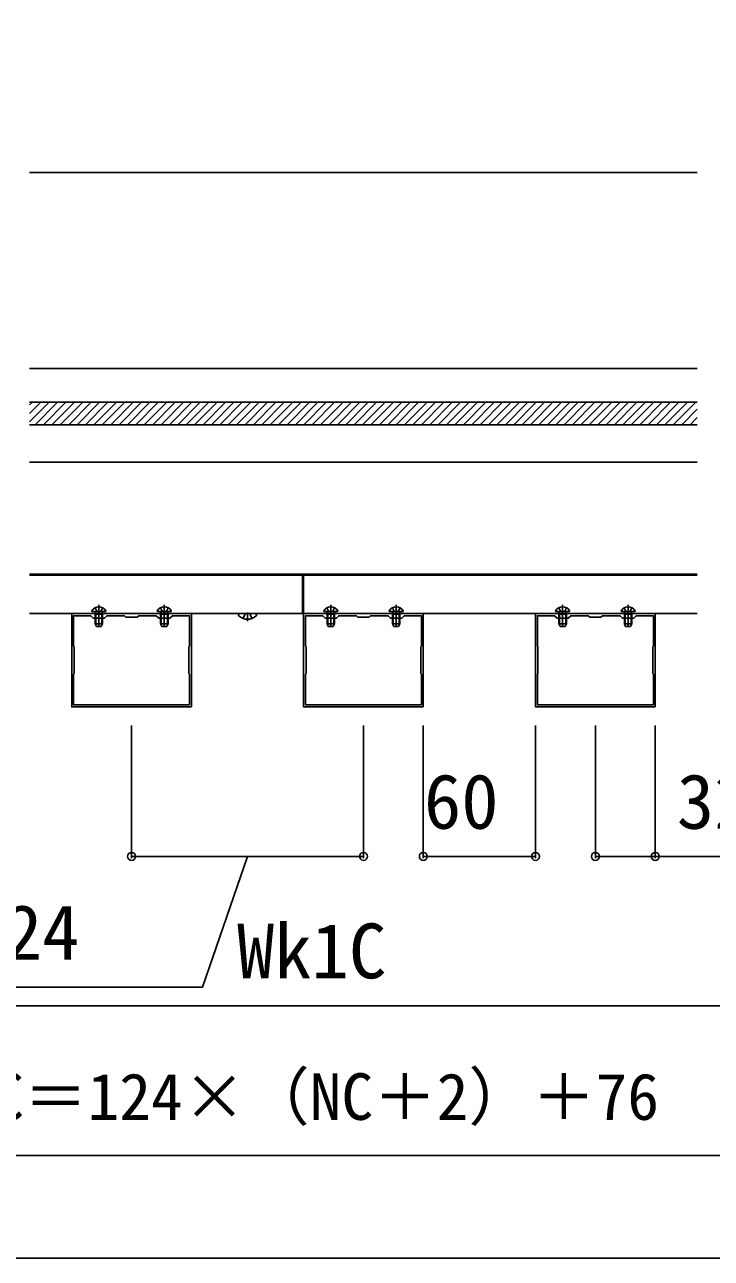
# Model space of a CAD drawing. Units: millimetres, scale not verified. Extents: x -1750 to 1750, y -2608 to 2592.
# Drawn here: x -925 to -558, y -2608 to -1948 of the extents above; entities that cross this region are included whole.
import ezdxf
from ezdxf.enums import TextEntityAlignment as Align

# ---------------------------------------------------------------- set-up
doc = ezdxf.new("R2010")
doc.units = ezdxf.units.MM
doc.header["$LTSCALE"] = 14
for name, color, linetype in [('0-3_YKK_11', 7, 'Continuous'), ('0-4_YKK_12', 2, 'Continuous'), ('0-5_YKK_13', 4, 'Continuous'), ('0-6_YKK_D', 6, 'Continuous'), ('0-7_YKK_ZWAK', 7, 'Continuous'), ('0-8_YSS_K', 3, 'Continuous')]:
    doc.layers.add(name, color=color, linetype=linetype)
doc.styles.add('ＭＳ ゴシック', font='')
doc.styles.get('ＭＳ ゴシック').set_extended_font_data('MS Gothic')

msp = doc.modelspace()

# ---------------------------------------------------------------- linework, layer by layer
at = {"layer": '0-3_YKK_11'}
for points in [[(-836.11, -2313.5), (-900.11, -2313.5), (-900.11, -2263.5), (-836.11, -2263.5)], [(-712.11, -2313.5), (-776.11, -2313.5), (-776.11, -2263.5), (-712.11, -2263.5)], [(-588.11, -2313.5), (-652.11, -2313.5), (-652.11, -2263.5), (-588.11, -2263.5)], [(-837.11, -2312.3), (-899.11, -2312.3), (-899.11, -2296), (-898.81, -2295.7), (-898.81, -2281.3), (-899.11, -2281), (-899.11, -2264.7), (-889.91, -2264.7), (-888.61, -2266), (-882.61, -2266), (-881.31, -2264.7), (-871.91, -2264.7), (-871.11, -2265.5), (-865.11, -2265.5), (-864.31, -2264.7), (-854.91, -2264.7), (-853.61, -2266), (-847.61, -2266), (-846.31, -2264.7), (-837.11, -2264.7), (-837.11, -2281), (-837.41, -2281.3), (-837.41, -2295.7), (-837.11, -2296)], [(-713.11, -2312.3), (-775.11, -2312.3), (-775.11, -2296), (-774.81, -2295.7), (-774.81, -2281.3), (-775.11, -2281), (-775.11, -2264.7), (-765.91, -2264.7), (-764.61, -2266), (-758.61, -2266), (-757.31, -2264.7), (-747.91, -2264.7), (-747.11, -2265.5), (-741.11, -2265.5), (-740.31, -2264.7), (-730.91, -2264.7), (-729.61, -2266), (-723.61, -2266), (-722.31, -2264.7), (-713.11, -2264.7), (-713.11, -2281), (-713.41, -2281.3), (-713.41, -2295.7), (-713.11, -2296)], [(-589.11, -2312.3), (-651.11, -2312.3), (-651.11, -2296), (-650.81, -2295.7), (-650.81, -2281.3), (-651.11, -2281), (-651.11, -2264.7), (-641.91, -2264.7), (-640.61, -2266), (-634.61, -2266), (-633.31, -2264.7), (-623.91, -2264.7), (-623.11, -2265.5), (-617.11, -2265.5), (-616.31, -2264.7), (-606.91, -2264.7), (-605.61, -2266), (-599.61, -2266), (-598.31, -2264.7), (-589.11, -2264.7), (-589.11, -2281), (-589.41, -2281.3), (-589.41, -2295.7), (-589.11, -2296)]]:
    msp.add_lwpolyline(points, close=True, dxfattribs=at)
at = {"layer": '0-4_YKK_12'}
for p, q in [((-565.61, -2182.5), (-922.61, -2182.5)), ((-565.61, -2242.5), (-922.61, -2242.5)), ((-565.61, -2243), (-922.61, -2243)), ((-776.71, -2263.5), (-776.71, -2243)), ((-776.11, -2243), (-776.11, -2263.5)), ((-565.61, -2263.5), (-922.61, -2263.5))]:
    msp.add_line(p, q, dxfattribs=at)
at = {"layer": '0-5_YKK_13'}
for p, q in [((-882.02, -2262.4), (-889.21, -2262.4)), ((-887.66, -2260.43), (-886.76, -2262.25)), ((-887.61, -2263.8), (-887.47, -2262.99)), ((-887.24, -2263.8), (-887.48, -2262.78)), ((-885.61, -2262.86), (-886.76, -2262.25)), ((-885.61, -2258.9), (-885.61, -2270.89)), ((-885.61, -2262.86), (-884.47, -2262.25)), ((-883.56, -2260.43), (-884.47, -2262.25)), ((-883.99, -2263.8), (-883.75, -2262.78)), ((-883.61, -2263.8), (-883.76, -2262.99)), ((-847.02, -2262.4), (-854.21, -2262.4)), ((-852.66, -2260.43), (-851.76, -2262.25)), ((-852.61, -2263.8), (-852.47, -2262.99)), ((-852.24, -2263.8), (-852.48, -2262.78)), ((-850.61, -2262.86), (-851.76, -2262.25)), ((-850.61, -2258.9), (-850.61, -2270.89)), ((-850.61, -2262.86), (-849.47, -2262.25)), ((-848.56, -2260.43), (-849.47, -2262.25)), ((-848.99, -2263.8), (-848.75, -2262.78)), ((-848.61, -2263.8), (-848.76, -2262.99)), ((-810.15, -2263.5), (-802.08, -2263.5)), ((-807.24, -2263.5), (-808.56, -2266.16)), ((-806.11, -2267.6), (-806.11, -2262.9)), ((-804.99, -2263.5), (-803.66, -2266.16)), ((-758.02, -2262.4), (-765.21, -2262.4)), ((-763.66, -2260.43), (-762.76, -2262.25)), ((-763.61, -2263.8), (-763.47, -2262.99)), ((-763.24, -2263.8), (-763.48, -2262.78)), ((-761.61, -2262.86), (-762.76, -2262.25)), ((-761.61, -2258.9), (-761.61, -2270.89)), ((-761.61, -2262.86), (-760.47, -2262.25)), ((-759.56, -2260.43), (-760.47, -2262.25)), ((-759.99, -2263.8), (-759.75, -2262.78)), ((-759.61, -2263.8), (-759.76, -2262.99)), ((-723.02, -2262.4), (-730.21, -2262.4)), ((-728.66, -2260.43), (-727.76, -2262.25)), ((-728.61, -2263.8), (-728.47, -2262.99)), ((-728.24, -2263.8), (-728.48, -2262.78)), ((-726.61, -2262.86), (-727.76, -2262.25)), ((-726.61, -2258.9), (-726.61, -2270.89)), ((-726.61, -2262.86), (-725.47, -2262.25)), ((-724.56, -2260.43), (-725.47, -2262.25)), ((-724.99, -2263.8), (-724.75, -2262.78)), ((-724.61, -2263.8), (-724.76, -2262.99)), ((-634.02, -2262.4), (-641.21, -2262.4)), ((-639.66, -2260.43), (-638.76, -2262.25)), ((-639.61, -2263.8), (-639.47, -2262.99)), ((-639.24, -2263.8), (-639.48, -2262.78)), ((-637.61, -2262.86), (-638.76, -2262.25)), ((-637.61, -2258.9), (-637.61, -2270.89)), ((-637.61, -2262.86), (-636.47, -2262.25)), ((-635.56, -2260.43), (-636.47, -2262.25)), ((-635.99, -2263.8), (-635.75, -2262.78)), ((-635.61, -2263.8), (-635.76, -2262.99)), ((-599.02, -2262.4), (-606.21, -2262.4)), ((-604.66, -2260.43), (-603.76, -2262.25)), ((-604.61, -2263.8), (-604.47, -2262.99)), ((-604.24, -2263.8), (-604.48, -2262.78)), ((-602.61, -2262.86), (-603.76, -2262.25)), ((-602.61, -2258.9), (-602.61, -2270.89)), ((-602.61, -2262.86), (-601.47, -2262.25)), ((-600.56, -2260.43), (-601.47, -2262.25)), ((-600.99, -2263.8), (-600.75, -2262.78)), ((-600.61, -2263.8), (-600.76, -2262.99)), ((-887.61, -2263.8), (-883.61, -2263.8)), ((-887.61, -2269), (-883.61, -2269)), ((-887.61, -2269), (-886.91, -2270.4)), ((-884.31, -2270.4), (-883.61, -2269)), ((-852.61, -2263.8), (-848.61, -2263.8)), ((-852.61, -2269), (-848.61, -2269)), ((-852.61, -2269), (-851.91, -2270.4)), ((-849.31, -2270.4), (-848.61, -2269)), ((-810.85, -2264.36), (-810.85, -2264.2)), ((-801.38, -2264.36), (-801.38, -2264.2)), ((-763.61, -2263.8), (-759.61, -2263.8)), ((-763.61, -2269), (-759.61, -2269)), ((-763.61, -2269), (-762.91, -2270.4)), ((-760.31, -2270.4), (-759.61, -2269)), ((-728.61, -2263.8), (-724.61, -2263.8)), ((-728.61, -2269), (-724.61, -2269)), ((-728.61, -2269), (-727.91, -2270.4)), ((-725.31, -2270.4), (-724.61, -2269)), ((-639.61, -2263.8), (-635.61, -2263.8)), ((-639.61, -2269), (-635.61, -2269)), ((-639.61, -2269), (-638.91, -2270.4)), ((-636.31, -2270.4), (-635.61, -2269)), ((-604.61, -2263.8), (-600.61, -2263.8)), ((-604.61, -2269), (-600.61, -2269)), ((-604.61, -2269), (-603.91, -2270.4)), ((-601.31, -2270.4), (-600.61, -2269)), ((-886.91, -2270.4), (-884.31, -2270.4)), ((-851.91, -2270.4), (-849.31, -2270.4)), ((-762.91, -2270.4), (-760.31, -2270.4)), ((-727.91, -2270.4), (-725.31, -2270.4)), ((-638.91, -2270.4), (-636.31, -2270.4)), ((-603.91, -2270.4), (-601.31, -2270.4))]:
    msp.add_line(p, q, dxfattribs=at)
for points in [[(-887.61, -2263.8), (-887.61, -2266.4), (-887.61, -2269)], [(-887.24, -2263.8), (-887.24, -2266.4), (-887.24, -2269.76)], [(-883.99, -2263.8), (-883.99, -2266.4), (-883.99, -2269.76)], [(-883.61, -2263.8), (-883.61, -2266.4), (-883.61, -2269)], [(-852.61, -2263.8), (-852.61, -2266.4), (-852.61, -2269)], [(-852.24, -2263.8), (-852.24, -2266.4), (-852.24, -2269.76)], [(-848.99, -2263.8), (-848.99, -2266.4), (-848.99, -2269.76)], [(-848.61, -2263.8), (-848.61, -2266.4), (-848.61, -2269)], [(-763.61, -2263.8), (-763.61, -2266.4), (-763.61, -2269)], [(-763.24, -2263.8), (-763.24, -2266.4), (-763.24, -2269.76)], [(-759.99, -2263.8), (-759.99, -2266.4), (-759.99, -2269.76)], [(-759.61, -2263.8), (-759.61, -2266.4), (-759.61, -2269)], [(-728.61, -2263.8), (-728.61, -2266.4), (-728.61, -2269)], [(-728.24, -2263.8), (-728.24, -2266.4), (-728.24, -2269.76)], [(-724.99, -2263.8), (-724.99, -2266.4), (-724.99, -2269.76)], [(-724.61, -2263.8), (-724.61, -2266.4), (-724.61, -2269)], [(-639.61, -2263.8), (-639.61, -2266.4), (-639.61, -2269)], [(-639.24, -2263.8), (-639.24, -2266.4), (-639.24, -2269.76)], [(-635.99, -2263.8), (-635.99, -2266.4), (-635.99, -2269.76)], [(-635.61, -2263.8), (-635.61, -2266.4), (-635.61, -2269)], [(-604.61, -2263.8), (-604.61, -2266.4), (-604.61, -2269)], [(-604.24, -2263.8), (-604.24, -2266.4), (-604.24, -2269.76)], [(-600.99, -2263.8), (-600.99, -2266.4), (-600.99, -2269.76)], [(-600.61, -2263.8), (-600.61, -2266.4), (-600.61, -2269)]]:
    msp.add_lwpolyline(points, dxfattribs=at)
for centre, radius, start, end in [((-889.21, -2262.25), 0.154, 152.71904, 270), ((-885.61, -2264.1), 4.2, 27.28096, 152.71904), ((-887.96, -2262.9), 0.5, 349.90904, 90), ((-883.27, -2262.9), 0.5, 90, 190.09096), ((-882.02, -2262.25), 0.154, 270, 27.28096), ((-854.21, -2262.25), 0.154, 152.71904, 270), ((-850.61, -2264.1), 4.2, 27.28096, 152.71904), ((-852.96, -2262.9), 0.5, 349.90904, 90), ((-848.27, -2262.9), 0.5, 90, 190.09096), ((-847.02, -2262.25), 0.154, 270, 27.28096), ((-810.15, -2264.2), 0.7, 90, 180), ((-802.08, -2264.2), 0.7, 0, 90), ((-765.21, -2262.25), 0.154, 152.71904, 270), ((-761.61, -2264.1), 4.2, 27.28096, 152.71904), ((-763.96, -2262.9), 0.5, 349.90904, 90), ((-759.27, -2262.9), 0.5, 90, 190.09096), ((-758.02, -2262.25), 0.154, 270, 27.28096), ((-730.21, -2262.25), 0.154, 152.71904, 270), ((-726.61, -2264.1), 4.2, 27.28096, 152.71904), ((-728.96, -2262.9), 0.5, 349.90904, 90), ((-724.27, -2262.9), 0.5, 90, 190.09096), ((-723.02, -2262.25), 0.154, 270, 27.28096), ((-641.21, -2262.25), 0.154, 152.71904, 270), ((-637.61, -2264.1), 4.2, 27.28096, 152.71904), ((-639.96, -2262.9), 0.5, 349.90904, 90), ((-635.27, -2262.9), 0.5, 90, 190.09096), ((-634.02, -2262.25), 0.154, 270, 27.28096), ((-606.21, -2262.25), 0.154, 152.71904, 270), ((-602.61, -2264.1), 4.2, 27.28096, 152.71904), ((-604.96, -2262.9), 0.5, 349.90904, 90), ((-600.27, -2262.9), 0.5, 90, 190.09096), ((-599.02, -2262.25), 0.154, 270, 27.28096), ((-809.99, -2264.36), 0.862, 180, 230.87645), ((-806.11, -2259.6), 7, 230.87645, 270), ((-806.11, -2259.6), 7, 270, 309.12355), ((-802.24, -2264.36), 0.862, 309.12355, 0)]:
    msp.add_arc(centre, radius, start, end, dxfattribs=at)
at = {"layer": '0-6_YKK_D'}
for p, q in [((-868.11, -2323.5), (-868.11, -2394.5)), ((-744.11, -2323.5), (-744.11, -2394.5)), ((-712.11, -2323.5), (-712.11, -2394.5)), ((-652.11, -2323.5), (-652.11, -2394.5)), ((-620.11, -2323.5), (-620.11, -2394.5)), ((-588.11, -2323.5), (-588.11, -2394.5)), ((-868.11, -2393.5), (-744.11, -2393.5)), ((-712.11, -2393.5), (-652.11, -2393.5)), ((-1027.11, -2473.5), (-461.11, -2473.5)), ((-245.11, -2553.5), (-1243.11, -2553.5))]:
    msp.add_line(p, q, dxfattribs=at)
for points in [[(-806.11, -2393.5), (-830.22, -2463.5), (-1018.13, -2463.5)], [(-620.11, -2393.5), (-588.11, -2393.5), (-515.34, -2393.5)]]:
    msp.add_lwpolyline(points, dxfattribs=at)
for centre in [(-868.11, -2393.5), (-744.11, -2393.5), (-712.11, -2393.5), (-652.11, -2393.5), (-620.11, -2393.5), (-588.11, -2393.5)]:
    msp.add_circle(centre, 2.12, dxfattribs=at)
at = {"layer": '0-7_YKK_ZWAK'}
msp.add_lwpolyline([(-1750, -2608.5), (1750, -2608.5), (1750, 2491.5)], dxfattribs=at)
at = {"layer": '0-8_YSS_K'}
for p, q in [((-922.61, -2027.5), (-565.61, -2027.5)), ((-922.61, -2132.5), (-565.61, -2132.5)), ((-565.61, -2150.5), (-922.61, -2150.5)), ((-912.18, -2150.5), (-922.61, -2160.93)), ((-916.67, -2150.5), (-922.61, -2156.44)), ((-921.16, -2150.5), (-922.61, -2151.95)), ((-907.69, -2150.5), (-919.69, -2162.5)), ((-903.2, -2150.5), (-915.2, -2162.5)), ((-898.71, -2150.5), (-910.71, -2162.5)), ((-894.22, -2150.5), (-906.22, -2162.5)), ((-889.73, -2150.5), (-901.73, -2162.5)), ((-885.24, -2150.5), (-897.24, -2162.5)), ((-880.75, -2150.5), (-892.75, -2162.5)), ((-876.26, -2150.5), (-888.26, -2162.5)), ((-871.77, -2150.5), (-883.77, -2162.5)), ((-867.28, -2150.5), (-879.28, -2162.5)), ((-862.79, -2150.5), (-874.79, -2162.5)), ((-858.3, -2150.5), (-870.3, -2162.5)), ((-853.81, -2150.5), (-865.81, -2162.5)), ((-849.32, -2150.5), (-861.32, -2162.5)), ((-844.83, -2150.5), (-856.83, -2162.5)), ((-840.34, -2150.5), (-852.34, -2162.5)), ((-835.85, -2150.5), (-847.85, -2162.5)), ((-831.36, -2150.5), (-843.36, -2162.5)), ((-826.87, -2150.5), (-838.87, -2162.5)), ((-822.38, -2150.5), (-834.38, -2162.5)), ((-817.89, -2150.5), (-829.89, -2162.5)), ((-813.4, -2150.5), (-825.4, -2162.5)), ((-808.91, -2150.5), (-820.91, -2162.5)), ((-804.42, -2150.5), (-816.42, -2162.5)), ((-799.93, -2150.5), (-811.93, -2162.5)), ((-795.44, -2150.5), (-807.44, -2162.5)), ((-790.95, -2150.5), (-802.95, -2162.5)), ((-786.46, -2150.5), (-798.46, -2162.5)), ((-781.97, -2150.5), (-793.97, -2162.5)), ((-777.48, -2150.5), (-789.48, -2162.5)), ((-772.99, -2150.5), (-784.99, -2162.5)), ((-768.5, -2150.5), (-780.5, -2162.5)), ((-764.01, -2150.5), (-776.01, -2162.5)), ((-759.52, -2150.5), (-771.52, -2162.5)), ((-755.03, -2150.5), (-767.03, -2162.5)), ((-750.54, -2150.5), (-762.54, -2162.5)), ((-746.05, -2150.5), (-758.05, -2162.5)), ((-741.56, -2150.5), (-753.56, -2162.5)), ((-737.07, -2150.5), (-749.07, -2162.5)), ((-732.58, -2150.5), (-744.58, -2162.5)), ((-728.09, -2150.5), (-740.09, -2162.5)), ((-723.6, -2150.5), (-735.6, -2162.5)), ((-719.11, -2150.5), (-731.11, -2162.5)), ((-714.62, -2150.5), (-726.62, -2162.5)), ((-710.13, -2150.5), (-722.13, -2162.5)), ((-705.64, -2150.5), (-717.64, -2162.5)), ((-701.15, -2150.5), (-713.15, -2162.5)), ((-696.66, -2150.5), (-708.66, -2162.5)), ((-692.16, -2150.5), (-704.16, -2162.5)), ((-687.67, -2150.5), (-699.67, -2162.5)), ((-683.18, -2150.5), (-695.18, -2162.5)), ((-678.69, -2150.5), (-690.69, -2162.5)), ((-674.2, -2150.5), (-686.2, -2162.5)), ((-669.71, -2150.5), (-681.71, -2162.5)), ((-665.22, -2150.5), (-677.22, -2162.5)), ((-660.73, -2150.5), (-672.73, -2162.5)), ((-656.24, -2150.5), (-668.24, -2162.5)), ((-651.75, -2150.5), (-663.75, -2162.5)), ((-647.26, -2150.5), (-659.26, -2162.5)), ((-642.77, -2150.5), (-654.77, -2162.5)), ((-638.28, -2150.5), (-650.28, -2162.5)), ((-633.79, -2150.5), (-645.79, -2162.5)), ((-629.3, -2150.5), (-641.3, -2162.5)), ((-624.81, -2150.5), (-636.81, -2162.5)), ((-620.32, -2150.5), (-632.32, -2162.5)), ((-615.83, -2150.5), (-627.83, -2162.5)), ((-611.34, -2150.5), (-623.34, -2162.5)), ((-606.85, -2150.5), (-618.85, -2162.5)), ((-602.36, -2150.5), (-614.36, -2162.5)), ((-597.87, -2150.5), (-609.87, -2162.5)), ((-593.38, -2150.5), (-605.38, -2162.5)), ((-588.89, -2150.5), (-600.89, -2162.5)), ((-584.4, -2150.5), (-596.4, -2162.5)), ((-579.91, -2150.5), (-591.91, -2162.5)), ((-575.42, -2150.5), (-587.42, -2162.5)), ((-570.93, -2150.5), (-582.93, -2162.5)), ((-566.44, -2150.5), (-578.44, -2162.5)), ((-565.61, -2154.16), (-573.95, -2162.5)), ((-565.61, -2162.5), (-922.61, -2162.5)), ((-565.61, -2158.65), (-569.46, -2162.5))]:
    msp.add_line(p, q, dxfattribs=at)

# ---------------------------------------------------------------- texts
at = {"layer": '0-6_YKK_D', "style": 'ＭＳ ゴシック'}
for s, height, p in [('60', 29.33, (-711.77, -2387.5)), ('32', 29.33, (-576.57, -2387.5)), ('P＝124', 29.33, (-1015.76, -2457.5)), ('Wk1C', 29.33, (-811.73, -2467.5)), ('製品幅：WC＝124×（NC＋2）＋76', 24.93, (-1095.61, -2541.9))]:
    msp.add_text(s, height=height, dxfattribs=at).set_placement(p, align=Align.BOTTOM_LEFT)

doc.saveas('drawing.dxf')
